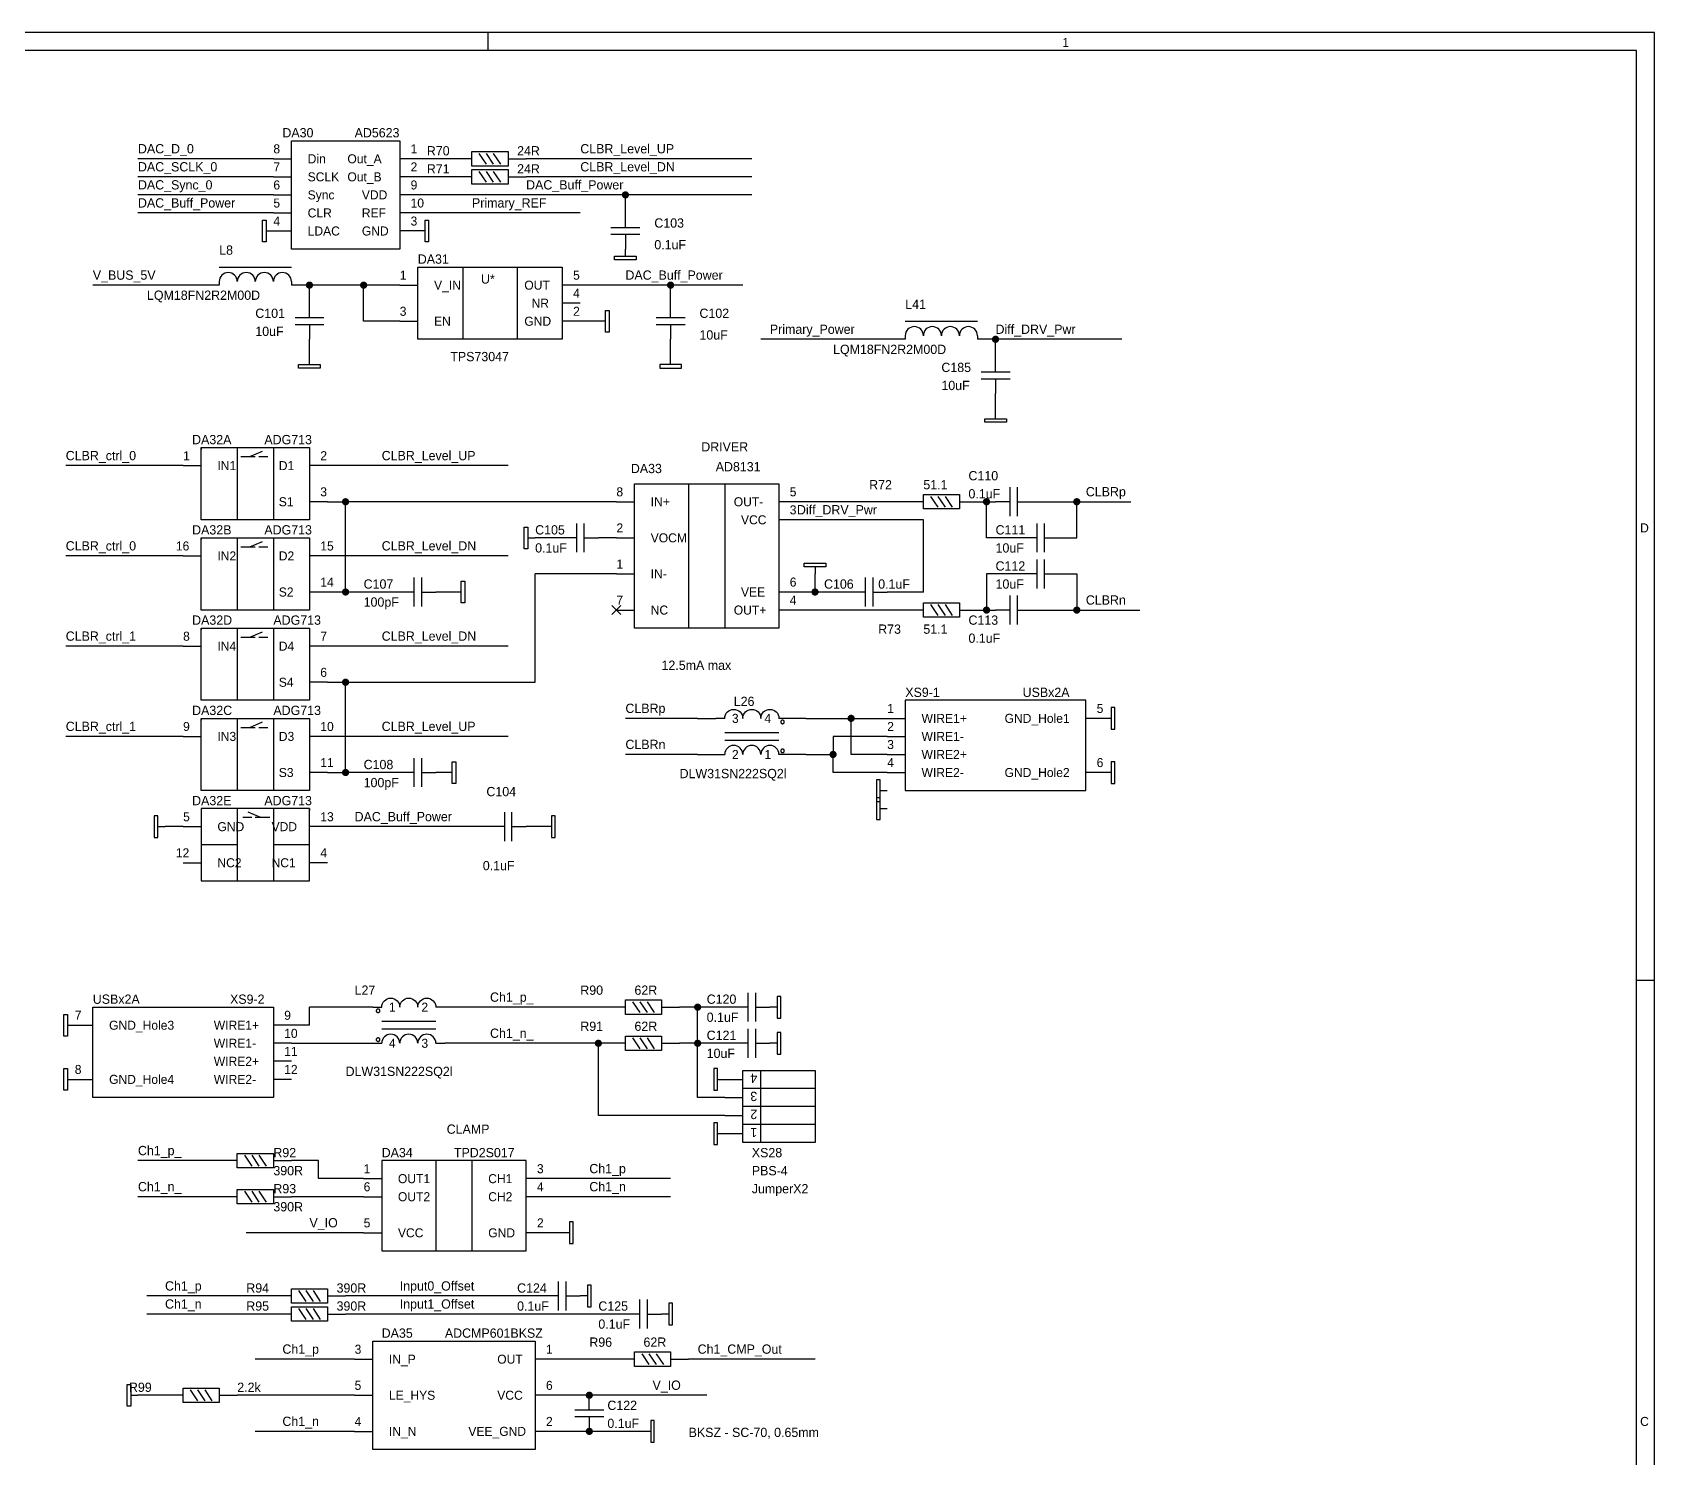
# Model space of a CAD drawing. Extents: x -0.1 to 32.2, y 0.1 to 20.3.
# Drawn here: x 23.12 to 32.1, y 12.4 to 20.3 of the extents above; entities that cross this region are included whole.
import ezdxf

# ---------------------------------------------------------------- set-up
doc = ezdxf.new("R2010")
doc.units = 0

msp = doc.modelspace()

# ---------------------------------------------------------------- linework, layer by layer
at = {"layer": 'PARTS'}
for p, q in [((24.45, 19.6), (24.55, 19.6)), ((25.25, 19.6), (25.15, 19.6)), ((24.45, 19.5), (24.55, 19.5)), ((25.25, 19.5), (25.15, 19.5)), ((24.45, 19.4), (24.55, 19.4)), ((25.25, 19.4), (25.15, 19.4)), ((24.45, 19.3), (24.55, 19.3)), ((25.25, 19.3), (25.15, 19.3)), ((24.45, 19.2), (24.55, 19.2)), ((25.25, 19.2), (25.15, 19.2)), ((25.15, 18.9), (25.25, 18.9)), ((26.15, 18.9), (26.05, 18.9)), ((26.15, 18.8), (26.05, 18.8)), ((25.15, 18.7), (25.25, 18.7)), ((26.15, 18.7), (26.05, 18.7)), ((23.95, 17.9), (24.05, 17.9)), ((24.75, 17.9), (24.65, 17.9)), ((24.75, 17.7), (24.65, 17.7)), ((26.35, 17.7), (26.45, 17.7)), ((27.35, 17.7), (27.25, 17.7)), ((27.35, 17.6), (27.25, 17.6)), ((26.35, 17.5), (26.45, 17.5)), ((23.95, 17.4), (24.05, 17.4)), ((24.75, 17.4), (24.65, 17.4)), ((26.35, 17.3), (26.45, 17.3)), ((24.75, 17.2), (24.65, 17.2)), ((27.35, 17.2), (27.25, 17.2)), ((26.325, 17.125), (26.375, 17.075)), ((26.375, 17.125), (26.325, 17.075)), ((26.35, 17.1), (26.45, 17.1)), ((27.35, 17.1), (27.25, 17.1)), ((23.95, 16.9), (24.05, 16.9)), ((24.75, 16.9), (24.65, 16.9)), ((24.75, 16.7), (24.65, 16.7)), ((26.8, 16.5), (26.9, 16.5)), ((27.4, 16.5), (27.3, 16.5)), ((27.85, 16.5), (27.95, 16.5)), ((29.05, 16.5), (28.95, 16.5)), ((23.95, 16.4), (24.05, 16.4)), ((24.75, 16.4), (24.65, 16.4)), ((27.85, 16.4), (27.95, 16.4)), ((26.8, 16.3), (26.9, 16.3)), ((27.4, 16.3), (27.3, 16.3)), ((27.85, 16.3), (27.95, 16.3)), ((24.75, 16.2), (24.65, 16.2)), ((27.85, 16.2), (27.95, 16.2)), ((29.05, 16.2), (28.95, 16.2)), ((23.95, 15.9), (24.05, 15.9)), ((24.75, 15.9), (24.65, 15.9)), ((23.95, 15.7), (24.05, 15.7)), ((24.75, 15.7), (24.65, 15.7)), ((23.35, 14.8), (23.45, 14.8)), ((24.55, 14.8), (24.45, 14.8)), ((24.55, 14.7), (24.45, 14.7)), ((24.55, 14.6), (24.45, 14.6)), ((23.35, 14.5), (23.45, 14.5)), ((24.55, 14.5), (24.45, 14.5)), ((26.95, 14.5), (27.05, 14.5)), ((26.95, 14.4), (27.05, 14.4)), ((26.95, 14.3), (27.05, 14.3)), ((26.95, 14.2), (27.05, 14.2)), ((24.95, 13.95), (25.05, 13.95)), ((25.95, 13.95), (25.85, 13.95)), ((24.95, 13.85), (25.05, 13.85)), ((25.95, 13.85), (25.85, 13.85)), ((24.95, 13.65), (25.05, 13.65)), ((25.95, 13.65), (25.85, 13.65)), ((24.9, 12.95), (25, 12.95)), ((26, 12.95), (25.9, 12.95)), ((24.9, 12.75), (25, 12.75)), ((26, 12.75), (25.9, 12.75)), ((24.9, 12.55), (25, 12.55)), ((26, 12.55), (25.9, 12.55))]:
    msp.add_line(p, q, dxfattribs=at)
for points in [[(24.55, 19.7), (25.15, 19.7), (25.15, 19.1), (24.55, 19.1)], [(25.25, 19), (26.05, 19), (26.05, 18.6), (25.25, 18.6)], [(24.05, 18), (24.05, 18), (24.05, 17.99), (24.05, 17.99)], [(24.05, 18), (24.65, 18), (24.65, 17.6), (24.05, 17.6)], [(26.45, 17.8), (27.25, 17.8), (27.25, 17), (26.45, 17)], [(24.05, 17.5), (24.05, 17.5), (24.05, 17.49), (24.05, 17.49)], [(24.05, 17.5), (24.65, 17.5), (24.65, 17.1), (24.05, 17.1)], [(24.05, 17), (24.05, 17), (24.05, 16.99), (24.05, 16.99)], [(24.05, 17), (24.65, 17), (24.65, 16.6), (24.05, 16.6)], [(28.95, 16.6), (27.95, 16.6), (27.95, 16.1), (28.95, 16.1)], [(24.05, 16.5), (24.05, 16.5), (24.05, 16.49), (24.05, 16.49)], [(24.05, 16.5), (24.65, 16.5), (24.65, 16.1), (24.05, 16.1)], [(24.65, 16), (24.05, 16), (24.05, 15.6), (24.65, 15.6)], [(24.65, 16), (24.65, 16), (24.65, 15.99), (24.65, 15.99)], [(23.45, 14.9), (24.45, 14.9), (24.45, 14.4), (23.45, 14.4)], [(27.45, 14.15), (27.05, 14.15), (27.05, 14.55), (27.45, 14.55)], [(25.85, 14.05), (25.05, 14.05), (25.05, 13.55), (25.85, 13.55)], [(25, 13.05), (25.9, 13.05), (25.9, 12.45), (25, 12.45)]]:
    msp.add_lwpolyline(points, close=True, dxfattribs=at)
for points in [[(25.55, 19.6), (25.45, 19.6)], [(25.55, 19.56), (25.55, 19.64)], [(25.55, 19.64), (25.75, 19.64)], [(25.63, 19.57), (25.59, 19.63)], [(25.67, 19.57), (25.63, 19.63)], [(25.71, 19.57), (25.67, 19.63)], [(25.75, 19.64), (25.75, 19.56)], [(25.75, 19.6), (25.85, 19.6)], [(25.55, 19.5), (25.45, 19.5)], [(25.75, 19.56), (25.55, 19.56)], [(25.55, 19.46), (25.55, 19.54)], [(25.55, 19.54), (25.75, 19.54)], [(25.63, 19.47), (25.59, 19.53)], [(25.67, 19.47), (25.63, 19.53)], [(25.71, 19.47), (25.67, 19.53)], [(25.75, 19.54), (25.75, 19.46)], [(25.75, 19.5), (25.85, 19.5)], [(25.75, 19.46), (25.55, 19.46)], [(24.39, 19.14), (24.39, 19.26)], [(24.39, 19.26), (24.41, 19.26)], [(24.41, 19.26), (24.41, 19.14)], [(25.29, 19.14), (25.29, 19.26)], [(25.29, 19.26), (25.31, 19.26)], [(25.31, 19.26), (25.31, 19.14)], [(26.4, 19.22), (26.4, 19.3)], [(24.41, 19.14), (24.39, 19.14)], [(24.41, 19.2), (24.45, 19.2)], [(25.29, 19.2), (25.25, 19.2)], [(25.31, 19.14), (25.29, 19.14)], [(26.32, 19.22), (26.48, 19.22)], [(26.48, 19.18), (26.32, 19.18)], [(26.4, 19.18), (26.4, 19.1)], [(26.34, 19.04), (26.34, 19.06)], [(26.34, 19.06), (26.46, 19.06)], [(26.4, 19.06), (26.4, 19.1)], [(26.46, 19.06), (26.46, 19.04)], [(24.15, 19), (24.55, 19)], [(25.5, 19), (25.5, 18.6)], [(25.8, 19), (25.8, 18.6)], [(26.46, 19.04), (26.34, 19.04)], [(24.15, 18.92), (24.15, 18.9)], [(24.55, 18.92), (24.55, 18.9)], [(24.65, 18.72), (24.65, 18.8)], [(26.65, 18.72), (26.65, 18.8)], [(24.57, 18.72), (24.73, 18.72)], [(26.29, 18.7), (26.25, 18.7)], [(26.29, 18.64), (26.29, 18.76)], [(26.29, 18.76), (26.31, 18.76)], [(26.31, 18.76), (26.31, 18.64)], [(26.57, 18.72), (26.73, 18.72)], [(27.95, 18.7), (28.35, 18.7)], [(24.73, 18.68), (24.57, 18.68)], [(24.65, 18.68), (24.65, 18.6)], [(26.31, 18.64), (26.29, 18.64)], [(26.73, 18.68), (26.57, 18.68)], [(26.65, 18.68), (26.65, 18.6)], [(27.95, 18.62), (27.95, 18.6)], [(28.35, 18.62), (28.35, 18.6)], [(24.59, 18.44), (24.59, 18.46)], [(24.59, 18.46), (24.71, 18.46)], [(24.71, 18.44), (24.59, 18.44)], [(24.65, 18.46), (24.65, 18.5)], [(24.71, 18.46), (24.71, 18.44)], [(26.71, 18.46), (26.59, 18.46)], [(26.59, 18.46), (26.59, 18.44)], [(26.59, 18.44), (26.71, 18.44)], [(26.65, 18.46), (26.65, 18.5)], [(26.71, 18.44), (26.71, 18.46)], [(28.37, 18.42), (28.53, 18.42)], [(28.45, 18.42), (28.45, 18.5)], [(28.53, 18.38), (28.37, 18.38)], [(28.45, 18.38), (28.45, 18.3)], [(28.39, 18.14), (28.39, 18.16)], [(28.39, 18.16), (28.51, 18.16)], [(28.45, 18.16), (28.45, 18.2)], [(28.51, 18.16), (28.51, 18.14)], [(28.51, 18.14), (28.39, 18.14)], [(24.25, 18), (24.25, 17.6)], [(24.32, 17.95), (24.39, 17.98)], [(24.45, 18), (24.45, 17.6)], [(24.27, 17.95), (24.35, 17.95)], [(24.37, 17.95), (24.42, 17.95)], [(26.75, 17.8), (26.75, 17)], [(26.95, 17.8), (26.95, 17)], [(28.05, 17.7), (27.95, 17.7)], [(28.05, 17.74), (28.25, 17.74)], [(28.05, 17.66), (28.05, 17.74)], [(28.09, 17.73), (28.13, 17.67)], [(28.13, 17.73), (28.17, 17.67)], [(28.17, 17.73), (28.21, 17.67)], [(28.25, 17.74), (28.25, 17.66)], [(28.25, 17.7), (28.35, 17.7)], [(28.53, 17.7), (28.45, 17.7)], [(28.53, 17.62), (28.53, 17.78)], [(28.57, 17.78), (28.57, 17.62)], [(28.57, 17.7), (28.65, 17.7)], [(28.25, 17.66), (28.05, 17.66)], [(25.84, 17.44), (25.84, 17.56)], [(25.84, 17.56), (25.86, 17.56)], [(25.86, 17.56), (25.86, 17.44)], [(26.13, 17.42), (26.13, 17.58)], [(26.17, 17.58), (26.17, 17.42)], [(28.68, 17.42), (28.68, 17.58)], [(28.72, 17.58), (28.72, 17.42)], [(24.25, 17.5), (24.25, 17.1)], [(24.27, 17.45), (24.35, 17.45)], [(24.32, 17.45), (24.39, 17.48)], [(24.37, 17.45), (24.42, 17.45)], [(24.45, 17.5), (24.45, 17.1)], [(25.86, 17.44), (25.84, 17.44)], [(25.86, 17.5), (25.9, 17.5)], [(26.13, 17.5), (26.05, 17.5)], [(26.17, 17.5), (26.25, 17.5)], [(28.68, 17.5), (28.6, 17.5)], [(28.72, 17.5), (28.8, 17.5)], [(27.39, 17.36), (27.51, 17.36)], [(27.39, 17.34), (27.39, 17.36)], [(27.51, 17.34), (27.39, 17.34)], [(27.45, 17.34), (27.45, 17.3)], [(27.51, 17.36), (27.51, 17.34)], [(28.68, 17.22), (28.68, 17.38)], [(28.72, 17.38), (28.72, 17.22)], [(25.23, 17.12), (25.23, 17.28)], [(25.27, 17.28), (25.27, 17.12)], [(25.49, 17.14), (25.49, 17.26)], [(25.49, 17.26), (25.51, 17.26)], [(25.51, 17.26), (25.51, 17.14)], [(27.73, 17.12), (27.73, 17.28)], [(27.77, 17.28), (27.77, 17.12)], [(28.68, 17.3), (28.6, 17.3)], [(28.72, 17.3), (28.8, 17.3)], [(25.23, 17.2), (25.15, 17.2)], [(25.27, 17.2), (25.35, 17.2)], [(25.49, 17.2), (25.45, 17.2)], [(27.73, 17.2), (27.65, 17.2)], [(27.77, 17.2), (27.85, 17.2)], [(28.53, 17.02), (28.53, 17.18)], [(28.57, 17.18), (28.57, 17.02)], [(25.51, 17.14), (25.49, 17.14)], [(28.05, 17.1), (27.95, 17.1)], [(28.05, 17.14), (28.25, 17.14)], [(28.05, 17.06), (28.05, 17.14)], [(28.09, 17.13), (28.13, 17.07)], [(28.13, 17.13), (28.17, 17.07)], [(28.17, 17.13), (28.21, 17.07)], [(28.25, 17.14), (28.25, 17.06)], [(28.25, 17.1), (28.35, 17.1)], [(28.53, 17.1), (28.45, 17.1)], [(28.57, 17.1), (28.65, 17.1)], [(24.25, 17), (24.25, 16.6)], [(24.45, 17), (24.45, 16.6)], [(28.25, 17.06), (28.05, 17.06)], [(24.27, 16.95), (24.35, 16.95)], [(24.32, 16.95), (24.39, 16.98)], [(24.37, 16.95), (24.42, 16.95)], [(29.11, 16.56), (29.09, 16.56)], [(29.09, 16.56), (29.09, 16.44)], [(29.11, 16.44), (29.11, 16.56)], [(24.25, 16.5), (24.25, 16.1)], [(24.27, 16.45), (24.35, 16.45)], [(24.32, 16.45), (24.39, 16.48)], [(24.37, 16.45), (24.42, 16.45)], [(24.45, 16.5), (24.45, 16.1)], [(26.95, 16.5), (26.9, 16.5)], [(27.3, 16.5), (27.25, 16.5)], [(29.09, 16.5), (29.05, 16.5)], [(27.25, 16.42), (26.95, 16.42)], [(26.95, 16.38), (27.25, 16.38)], [(29.09, 16.44), (29.11, 16.44)], [(25.23, 16.12), (25.23, 16.28)], [(25.27, 16.28), (25.27, 16.12)], [(26.9, 16.3), (26.95, 16.3)], [(27.3, 16.3), (27.25, 16.3)], [(25.23, 16.2), (25.15, 16.2)], [(25.27, 16.2), (25.35, 16.2)], [(25.44, 16.2), (25.4, 16.2)], [(25.44, 16.14), (25.44, 16.26)], [(25.44, 16.26), (25.46, 16.26)], [(25.46, 16.26), (25.46, 16.14)], [(29.09, 16.2), (29.05, 16.2)], [(29.11, 16.26), (29.09, 16.26)], [(29.09, 16.26), (29.09, 16.14)], [(29.11, 16.14), (29.11, 16.26)], [(25.46, 16.14), (25.44, 16.14)], [(27.79, 16.16), (27.79, 16.04)], [(27.81, 16.16), (27.79, 16.16)], [(27.81, 16.04), (27.81, 16.16)], [(27.81, 16.1), (27.85, 16.1)], [(29.09, 16.14), (29.11, 16.14)], [(24.25, 16), (24.25, 15.6)], [(24.45, 16), (24.45, 15.6)], [(27.79, 16.06), (27.79, 15.94)], [(27.81, 16.06), (27.79, 16.06)], [(27.79, 16.04), (27.81, 16.04)], [(27.81, 15.94), (27.81, 16.06)], [(27.81, 16), (27.85, 16)], [(23.79, 15.96), (23.79, 15.84)], [(23.81, 15.96), (23.79, 15.96)], [(23.81, 15.84), (23.81, 15.96)], [(24.33, 15.95), (24.28, 15.95)], [(24.38, 15.95), (24.31, 15.98)], [(24.43, 15.95), (24.35, 15.95)], [(25.73, 15.98), (25.73, 15.82)], [(25.77, 15.82), (25.77, 15.98)], [(26.01, 15.96), (25.99, 15.96)], [(25.99, 15.96), (25.99, 15.84)], [(26.01, 15.84), (26.01, 15.96)], [(27.79, 15.94), (27.81, 15.94)], [(23.79, 15.84), (23.81, 15.84)], [(23.81, 15.9), (23.85, 15.9)], [(25.73, 15.9), (25.65, 15.9)], [(25.77, 15.9), (25.85, 15.9)], [(25.99, 15.9), (25.95, 15.9)], [(25.99, 15.84), (26.01, 15.84)], [(24.25, 15.8), (24.05, 15.8)], [(24.65, 15.8), (24.45, 15.8)], [(26.4, 14.94), (26.6, 14.94)], [(26.4, 14.86), (26.4, 14.94)], [(26.44, 14.93), (26.48, 14.87)], [(26.48, 14.93), (26.52, 14.87)], [(26.52, 14.93), (26.56, 14.87)], [(26.6, 14.94), (26.6, 14.86)], [(27.08, 14.82), (27.08, 14.98)], [(27.12, 14.98), (27.12, 14.82)], [(27.26, 14.96), (27.24, 14.96)], [(27.24, 14.96), (27.24, 14.84)], [(27.26, 14.84), (27.26, 14.96)], [(23.29, 14.74), (23.29, 14.86)], [(23.29, 14.86), (23.31, 14.86)], [(23.31, 14.86), (23.31, 14.74)], [(25, 14.9), (25.05, 14.9)], [(25.4, 14.9), (25.35, 14.9)], [(26.4, 14.9), (26.3, 14.9)], [(26.6, 14.86), (26.4, 14.86)], [(26.6, 14.9), (26.7, 14.9)], [(27.08, 14.9), (27, 14.9)], [(27.12, 14.9), (27.2, 14.9)], [(27.24, 14.9), (27.2, 14.9)], [(27.24, 14.84), (27.26, 14.84)], [(23.31, 14.74), (23.29, 14.74)], [(23.31, 14.8), (23.35, 14.8)], [(25.35, 14.82), (25.05, 14.82)], [(25.05, 14.78), (25.35, 14.78)], [(26.4, 14.74), (26.6, 14.74)], [(26.4, 14.66), (26.4, 14.74)], [(26.6, 14.74), (26.6, 14.66)], [(27.08, 14.62), (27.08, 14.78)], [(27.12, 14.78), (27.12, 14.62)], [(27.26, 14.76), (27.24, 14.76)], [(27.24, 14.76), (27.24, 14.64)], [(27.26, 14.64), (27.26, 14.76)], [(25, 14.7), (25.05, 14.7)], [(25.35, 14.7), (25.4, 14.7)], [(26.4, 14.7), (26.3, 14.7)], [(26.6, 14.66), (26.4, 14.66)], [(26.44, 14.73), (26.48, 14.67)], [(26.48, 14.73), (26.52, 14.67)], [(26.52, 14.73), (26.56, 14.67)], [(26.6, 14.7), (26.7, 14.7)], [(27.08, 14.7), (27, 14.7)], [(27.12, 14.7), (27.2, 14.7)], [(27.24, 14.7), (27.2, 14.7)], [(23.29, 14.44), (23.29, 14.56)], [(23.29, 14.56), (23.31, 14.56)], [(23.31, 14.56), (23.31, 14.44)], [(26.89, 14.56), (26.89, 14.44)], [(26.91, 14.56), (26.89, 14.56)], [(26.91, 14.44), (26.91, 14.56)], [(27.24, 14.64), (27.26, 14.64)], [(23.31, 14.5), (23.35, 14.5)], [(26.91, 14.5), (26.95, 14.5)], [(27.15, 14.15), (27.15, 14.55)], [(23.31, 14.44), (23.29, 14.44)], [(26.89, 14.44), (26.91, 14.44)], [(27.45, 14.45), (27.05, 14.45)], [(27.45, 14.35), (27.05, 14.35)], [(26.89, 14.26), (26.89, 14.14)], [(26.91, 14.26), (26.89, 14.26)], [(26.91, 14.14), (26.91, 14.26)], [(26.91, 14.2), (26.95, 14.2)], [(27.45, 14.25), (27.05, 14.25)], [(26.89, 14.14), (26.91, 14.14)], [(24.25, 14.05), (24.15, 14.05)], [(24.25, 14.09), (24.45, 14.09)], [(24.25, 14.01), (24.25, 14.09)], [(24.29, 14.08), (24.33, 14.02)], [(24.33, 14.08), (24.37, 14.02)], [(24.37, 14.08), (24.41, 14.02)], [(24.45, 14.09), (24.45, 14.01)], [(24.45, 14.05), (24.55, 14.05)], [(25.35, 14.05), (25.35, 13.55)], [(25.55, 14.05), (25.55, 13.55)], [(24.45, 14.01), (24.25, 14.01)], [(24.25, 13.85), (24.15, 13.85)], [(24.25, 13.89), (24.45, 13.89)], [(24.25, 13.81), (24.25, 13.89)], [(24.29, 13.88), (24.33, 13.82)], [(24.33, 13.88), (24.37, 13.82)], [(24.37, 13.88), (24.41, 13.82)], [(24.45, 13.89), (24.45, 13.81)], [(24.45, 13.85), (24.55, 13.85)], [(24.45, 13.81), (24.25, 13.81)], [(26.11, 13.71), (26.09, 13.71)], [(26.09, 13.71), (26.09, 13.59)], [(26.11, 13.59), (26.11, 13.71)], [(26.09, 13.65), (26.05, 13.65)], [(26.09, 13.59), (26.11, 13.59)], [(24.55, 13.3), (24.45, 13.3)], [(24.55, 13.34), (24.75, 13.34)], [(24.55, 13.26), (24.55, 13.34)], [(24.59, 13.33), (24.63, 13.27)], [(24.63, 13.33), (24.67, 13.27)], [(24.67, 13.33), (24.71, 13.27)], [(24.75, 13.34), (24.75, 13.26)], [(24.75, 13.3), (24.85, 13.3)], [(26.03, 13.3), (25.95, 13.3)], [(26.03, 13.22), (26.03, 13.38)], [(26.07, 13.38), (26.07, 13.22)], [(26.07, 13.3), (26.15, 13.3)], [(26.19, 13.3), (26.15, 13.3)], [(26.21, 13.36), (26.19, 13.36)], [(26.19, 13.36), (26.19, 13.24)], [(26.21, 13.24), (26.21, 13.36)], [(24.75, 13.26), (24.55, 13.26)], [(24.55, 13.24), (24.75, 13.24)], [(24.55, 13.16), (24.55, 13.24)], [(24.59, 13.23), (24.63, 13.17)], [(24.63, 13.23), (24.67, 13.17)], [(24.67, 13.23), (24.71, 13.17)], [(24.75, 13.24), (24.75, 13.16)], [(26.19, 13.24), (26.21, 13.24)], [(26.48, 13.12), (26.48, 13.28)], [(26.52, 13.28), (26.52, 13.12)], [(26.66, 13.26), (26.64, 13.26)], [(26.64, 13.26), (26.64, 13.14)], [(26.66, 13.14), (26.66, 13.26)], [(24.55, 13.2), (24.45, 13.2)], [(24.75, 13.16), (24.55, 13.16)], [(24.75, 13.2), (24.85, 13.2)], [(26.48, 13.2), (26.4, 13.2)], [(26.52, 13.2), (26.6, 13.2)], [(26.64, 13.2), (26.6, 13.2)], [(26.64, 13.14), (26.66, 13.14)], [(26.45, 12.95), (26.35, 12.95)], [(26.45, 12.99), (26.65, 12.99)], [(26.45, 12.91), (26.45, 12.99)], [(26.49, 12.98), (26.53, 12.92)], [(26.53, 12.98), (26.57, 12.92)], [(26.57, 12.98), (26.61, 12.92)], [(26.65, 12.99), (26.65, 12.91)], [(26.65, 12.95), (26.75, 12.95)], [(26.65, 12.91), (26.45, 12.91)], [(23.64, 12.69), (23.64, 12.81)], [(23.64, 12.81), (23.66, 12.81)], [(23.66, 12.81), (23.66, 12.69)], [(23.95, 12.79), (24.15, 12.79)], [(23.95, 12.71), (23.95, 12.79)], [(23.99, 12.78), (24.03, 12.72)], [(24.03, 12.78), (24.07, 12.72)], [(24.07, 12.78), (24.11, 12.72)], [(24.15, 12.79), (24.15, 12.71)], [(23.66, 12.69), (23.64, 12.69)], [(23.66, 12.75), (23.7, 12.75)], [(23.95, 12.75), (23.85, 12.75)], [(24.15, 12.71), (23.95, 12.71)], [(24.15, 12.75), (24.25, 12.75)], [(26.12, 12.67), (26.28, 12.67)], [(26.2, 12.67), (26.2, 12.75)], [(26.28, 12.63), (26.12, 12.63)], [(26.2, 12.63), (26.2, 12.55)], [(26.56, 12.61), (26.54, 12.61)], [(26.54, 12.61), (26.54, 12.49)], [(26.56, 12.49), (26.56, 12.61)], [(26.54, 12.55), (26.5, 12.55)], [(26.54, 12.49), (26.56, 12.49)]]:
    msp.add_lwpolyline(points, dxfattribs=at)
for points in [[(24.25, 18.92, 1), (24.15, 18.92)], [(24.35, 18.92, 1), (24.25, 18.92)], [(24.45, 18.92, 1), (24.35, 18.92)], [(24.55, 18.92, 1), (24.45, 18.92)], [(28.05, 18.62, 1), (27.95, 18.62)], [(28.15, 18.62, 1), (28.05, 18.62)], [(28.25, 18.62, 1), (28.15, 18.62)], [(28.35, 18.62, 1), (28.25, 18.62)], [(26.95, 16.5, -1), (27.05, 16.5)], [(27.05, 16.5, -1), (27.15, 16.5)], [(27.15, 16.5, -1), (27.25, 16.5)], [(27.05, 16.3, 1), (26.95, 16.3)], [(27.15, 16.3, 1), (27.05, 16.3)], [(27.25, 16.3, 1), (27.15, 16.3)], [(25.05, 14.9, -1), (25.15, 14.9)], [(25.15, 14.9, -1), (25.25, 14.9)], [(25.25, 14.9, -1), (25.35, 14.9)], [(25.15, 14.7, 1), (25.05, 14.7)], [(25.25, 14.7, 1), (25.15, 14.7)], [(25.35, 14.7, 1), (25.25, 14.7)]]:
    msp.add_lwpolyline(points, format="xyb", dxfattribs=at)
for points in [[(27.28, 16.48, 0.0985), (27.2792, 16.4838, 0.0985), (27.2771, 16.4871, 0.0985), (27.2738, 16.4892, 0.0985), (27.27, 16.49, 0.0985), (27.2662, 16.4892, 0.0985), (27.2629, 16.4871, 0.0985), (27.2608, 16.4838, 0.0985), (27.26, 16.48, 0.0985), (27.2608, 16.4762, 0.0985), (27.2629, 16.4729, 0.0985), (27.2662, 16.4708, 0.0985), (27.27, 16.47, 0.0985), (27.2738, 16.4708, 0.0985), (27.2771, 16.4729, 0.0985), (27.2792, 16.4762, 0.0985)], [(27.28, 16.32, 0.0985), (27.2792, 16.3238, 0.0985), (27.2771, 16.3271, 0.0985), (27.2738, 16.3292, 0.0985), (27.27, 16.33, 0.0985), (27.2662, 16.3292, 0.0985), (27.2629, 16.3271, 0.0985), (27.2608, 16.3238, 0.0985), (27.26, 16.32, 0.0985), (27.2608, 16.3162, 0.0985), (27.2629, 16.3129, 0.0985), (27.2662, 16.3108, 0.0985), (27.27, 16.31, 0.0985), (27.2738, 16.3108, 0.0985), (27.2771, 16.3129, 0.0985), (27.2792, 16.3162, 0.0985)], [(25.04, 14.88, 0.0985), (25.0392, 14.8838, 0.0985), (25.0371, 14.8871, 0.0985), (25.0338, 14.8892, 0.0985), (25.03, 14.89, 0.0985), (25.0262, 14.8892, 0.0985), (25.0229, 14.8871, 0.0985), (25.0208, 14.8838, 0.0985), (25.02, 14.88, 0.0985), (25.0208, 14.8762, 0.0985), (25.0229, 14.8729, 0.0985), (25.0262, 14.8708, 0.0985), (25.03, 14.87, 0.0985), (25.0338, 14.8708, 0.0985), (25.0371, 14.8729, 0.0985), (25.0392, 14.8762, 0.0985)], [(25.04, 14.72, 0.0985), (25.0392, 14.7238, 0.0985), (25.0371, 14.7271, 0.0985), (25.0338, 14.7292, 0.0985), (25.03, 14.73, 0.0985), (25.0262, 14.7292, 0.0985), (25.0229, 14.7271, 0.0985), (25.0208, 14.7238, 0.0985), (25.02, 14.72, 0.0985), (25.0208, 14.7162, 0.0985), (25.0229, 14.7129, 0.0985), (25.0262, 14.7108, 0.0985), (25.03, 14.71, 0.0985), (25.0338, 14.7108, 0.0985), (25.0371, 14.7129, 0.0985), (25.0392, 14.7162, 0.0985)]]:
    msp.add_lwpolyline(points, format="xyb", close=True, dxfattribs=at)
at = {"layer": 'TITLE'}
for points in [[(-0.1, 0.1), (32.1, 0.1), (32.1, 20.3), (-0.1, 20.3)], [(0, 0.2), (32, 0.2), (32, 20.2), (0, 20.2)]]:
    msp.add_lwpolyline(points, close=True, dxfattribs=at)
for points in [[(25.64, 20.2), (25.64, 20.3)], [(32, 15.05), (32.1, 15.05)]]:
    msp.add_lwpolyline(points, dxfattribs=at)
at = {"layer": 'WIRE'}
for points in [[(24.45, 19.6), (23.7, 19.6)], [(25.45, 19.6), (25.25, 19.6)], [(27.1, 19.6), (25.85, 19.6)], [(24.45, 19.5), (23.7, 19.5)], [(25.45, 19.5), (25.25, 19.5)], [(27.1, 19.5), (25.85, 19.5)], [(24.45, 19.4), (23.7, 19.4)], [(26.4, 19.4), (25.25, 19.4)], [(26.4, 19.3), (26.4, 19.4)], [(27.1, 19.4), (26.4, 19.4)], [(24.45, 19.3), (23.7, 19.3)], [(26.15, 19.3), (25.25, 19.3)], [(24.15, 18.9), (23.45, 18.9)], [(24.65, 18.9), (24.55, 18.9)], [(24.95, 18.9), (24.65, 18.9)], [(24.65, 18.8), (24.65, 18.9)], [(24.95, 18.7), (24.95, 18.9)], [(25.15, 18.9), (24.95, 18.9)], [(26.65, 18.9), (26.15, 18.9)], [(26.65, 18.8), (26.65, 18.9)], [(27.05, 18.9), (26.65, 18.9)], [(25.15, 18.7), (24.95, 18.7)], [(26.25, 18.7), (26.15, 18.7)], [(24.65, 18.5), (24.65, 18.6)], [(26.65, 18.5), (26.65, 18.6)], [(27.95, 18.6), (27.15, 18.6)], [(28.45, 18.6), (28.35, 18.6)], [(28.45, 18.5), (28.45, 18.6)], [(29.15, 18.6), (28.45, 18.6)], [(28.45, 18.2), (28.45, 18.3)], [(23.95, 17.9), (23.3, 17.9)], [(25.75, 17.9), (24.75, 17.9)], [(24.75, 17.7), (24.85, 17.7)], [(24.85, 17.2), (24.85, 17.7)], [(26.35, 17.7), (24.85, 17.7)], [(27.95, 17.7), (27.35, 17.7)], [(28.35, 17.7), (28.4, 17.7)], [(28.4, 17.5), (28.4, 17.7)], [(28.4, 17.7), (28.45, 17.7)], [(28.65, 17.7), (28.9, 17.7)], [(28.9, 17.5), (28.9, 17.7)], [(28.9, 17.7), (29.2, 17.7)], [(28.05, 17.6), (27.35, 17.6)], [(28.05, 17.2), (28.05, 17.6)], [(26.05, 17.5), (25.9, 17.5)], [(26.35, 17.5), (26.25, 17.5)], [(28.6, 17.5), (28.4, 17.5)], [(28.8, 17.5), (28.9, 17.5)], [(23.95, 17.4), (23.3, 17.4)], [(25.75, 17.4), (24.75, 17.4)], [(26.35, 17.3), (25.9, 17.3)], [(25.9, 16.7), (25.9, 17.3)], [(27.45, 17.2), (27.45, 17.3)], [(28.6, 17.3), (28.4, 17.3)], [(28.4, 17.3), (28.4, 17.1)], [(28.8, 17.3), (28.9, 17.3)], [(28.9, 17.3), (28.9, 17.1)], [(24.85, 17.2), (24.75, 17.2)], [(25.15, 17.2), (24.85, 17.2)], [(25.45, 17.2), (25.35, 17.2)], [(27.45, 17.2), (27.35, 17.2)], [(27.65, 17.2), (27.45, 17.2)], [(28.05, 17.2), (27.85, 17.2)], [(27.95, 17.1), (27.35, 17.1)], [(28.35, 17.1), (28.4, 17.1)], [(28.4, 17.1), (28.45, 17.1)], [(28.65, 17.1), (28.9, 17.1)], [(28.9, 17.1), (29.25, 17.1)], [(23.95, 16.9), (23.3, 16.9)], [(25.75, 16.9), (24.75, 16.9)], [(24.75, 16.7), (24.85, 16.7)], [(24.85, 16.2), (24.85, 16.7)], [(24.85, 16.7), (25.9, 16.7)], [(26.8, 16.5), (26.4, 16.5)], [(27.4, 16.5), (27.65, 16.5)], [(27.65, 16.3), (27.65, 16.5)], [(27.65, 16.5), (27.85, 16.5)], [(23.95, 16.4), (23.3, 16.4)], [(25.75, 16.4), (24.75, 16.4)], [(27.85, 16.4), (27.55, 16.4)], [(27.55, 16.4), (27.55, 16.3)], [(26.8, 16.3), (26.4, 16.3)], [(27.4, 16.3), (27.55, 16.3)], [(27.55, 16.2), (27.55, 16.3)], [(27.85, 16.3), (27.65, 16.3)], [(24.75, 16.2), (24.85, 16.2)], [(25.15, 16.2), (24.85, 16.2)], [(25.4, 16.2), (25.35, 16.2)], [(27.85, 16.2), (27.55, 16.2)], [(23.95, 15.9), (23.85, 15.9)], [(25.65, 15.9), (24.75, 15.9)], [(25.95, 15.9), (25.85, 15.9)], [(25, 14.9), (24.65, 14.9)], [(24.65, 14.8), (24.65, 14.9)], [(26.3, 14.9), (25.4, 14.9)], [(26.8, 14.9), (26.7, 14.9)], [(26.8, 14.7), (26.8, 14.9)], [(27, 14.9), (26.8, 14.9)], [(24.65, 14.8), (24.55, 14.8)], [(24.55, 14.7), (25, 14.7)], [(26.25, 14.7), (25.4, 14.7)], [(26.25, 14.3), (26.25, 14.7)], [(26.3, 14.7), (26.25, 14.7)], [(26.8, 14.7), (26.7, 14.7)], [(27, 14.7), (26.8, 14.7)], [(26.8, 14.4), (26.8, 14.7)], [(26.95, 14.4), (26.8, 14.4)], [(26.95, 14.3), (26.25, 14.3)], [(24.15, 14.05), (23.7, 14.05)], [(24.7, 14.05), (24.55, 14.05)], [(24.7, 13.95), (24.7, 14.05)], [(24.95, 13.95), (24.7, 13.95)], [(26.65, 13.95), (25.95, 13.95)], [(24.15, 13.85), (23.7, 13.85)], [(24.95, 13.85), (24.55, 13.85)], [(26.65, 13.85), (25.95, 13.85)], [(24.95, 13.65), (24.3, 13.65)], [(26.05, 13.65), (25.95, 13.65)], [(24.45, 13.3), (23.75, 13.3)], [(25.95, 13.3), (24.85, 13.3)], [(24.45, 13.2), (23.75, 13.2)], [(26.4, 13.2), (24.85, 13.2)], [(24.9, 12.95), (24.35, 12.95)], [(26.35, 12.95), (26, 12.95)], [(27.45, 12.95), (26.75, 12.95)], [(23.85, 12.75), (23.7, 12.75)], [(24.9, 12.75), (24.25, 12.75)], [(26.2, 12.75), (26, 12.75)], [(26.85, 12.75), (26.2, 12.75)], [(24.9, 12.55), (24.35, 12.55)], [(26.2, 12.55), (26, 12.55)], [(26.5, 12.55), (26.2, 12.55)]]:
    msp.add_lwpolyline(points, dxfattribs=at)
at = {"layer": 'WIRE', "const_width": 0.02}
for points in [[(26.39, 19.4, 1), (26.41, 19.4, 1)], [(24.64, 18.9, 1), (24.66, 18.9, 1)], [(24.94, 18.9, 1), (24.96, 18.9, 1)], [(26.64, 18.9, 1), (26.66, 18.9, 1)], [(28.44, 18.6, 1), (28.46, 18.6, 1)], [(24.84, 17.7, 1), (24.86, 17.7, 1)], [(28.39, 17.7, 1), (28.41, 17.7, 1)], [(28.89, 17.7, 1), (28.91, 17.7, 1)], [(24.84, 17.2, 1), (24.86, 17.2, 1)], [(27.44, 17.2, 1), (27.46, 17.2, 1)], [(28.39, 17.1, 1), (28.41, 17.1, 1)], [(28.89, 17.1, 1), (28.91, 17.1, 1)], [(24.84, 16.7, 1), (24.86, 16.7, 1)], [(27.64, 16.5, 1), (27.66, 16.5, 1)], [(27.54, 16.3, 1), (27.56, 16.3, 1)], [(24.84, 16.2, 1), (24.86, 16.2, 1)], [(26.79, 14.9, 1), (26.81, 14.9, 1)], [(26.24, 14.7, 1), (26.26, 14.7, 1)], [(26.79, 14.7, 1), (26.81, 14.7, 1)], [(26.19, 12.75, 1), (26.21, 12.75, 1)], [(26.19, 12.55, 1), (26.21, 12.55, 1)]]:
    msp.add_lwpolyline(points, format="xyb", close=True, dxfattribs=at)

# ---------------------------------------------------------------- texts
at = {"layer": 'COMMENTS'}
for s, p in [('12.5mA max', (26.6, 16.7686)), ('JumperX2', (27.1, 13.8686)), ('BKSZ - SC-70, 0.65mm', (26.75, 12.5186))]:
    msp.add_text(s, height=0.0514, dxfattribs=at).set_placement(p)
at = {"layer": 'PARTS'}
for s, p in [('8', (24.45, 19.63)), ('1', (25.21, 19.63)), ('Din', (24.64, 19.575)), ('Out_A', (24.86, 19.575)), ('7', (24.45, 19.53)), ('SCLK', (24.64, 19.475)), ('Out_B', (24.86, 19.475)), ('2', (25.21, 19.53)), ('6', (24.45, 19.43)), ('Sync', (24.64, 19.375)), ('VDD', (24.94, 19.375)), ('9', (25.21, 19.43)), ('5', (24.45, 19.33)), ('CLR', (24.64, 19.275)), ('REF', (24.94, 19.275)), ('10', (25.21, 19.33)), ('4', (24.45, 19.23)), ('3', (25.21, 19.23)), ('LDAC', (24.64, 19.175)), ('GND', (24.94, 19.175)), ('1', (25.15, 18.93)), ('5', (26.11, 18.93)), ('V_IN', (25.34, 18.875)), ('OUT', (25.84, 18.875)), ('4', (26.11, 18.83)), ('3', (25.15, 18.73)), ('NR', (25.88, 18.775)), ('2', (26.11, 18.73)), ('EN', (25.34, 18.675)), ('GND', (25.84, 18.675)), ('1', (23.95, 17.93)), ('2', (24.71, 17.93)), ('IN1', (24.14, 17.875)), ('D1', (24.48, 17.875)), ('S1', (24.48, 17.675)), ('3', (24.71, 17.73)), ('8', (26.35, 17.73)), ('IN+', (26.54, 17.675)), ('OUT-', (27, 17.675)), ('5', (27.31, 17.73)), ('VCC', (27.04, 17.575)), ('3', (27.31, 17.63)), ('2', (26.35, 17.53)), ('VOCM', (26.54, 17.475)), ('16', (23.91, 17.43)), ('15', (24.71, 17.43)), ('IN2', (24.14, 17.375)), ('D2', (24.48, 17.375)), ('1', (26.35, 17.33)), ('14', (24.71, 17.23)), ('IN-', (26.54, 17.275)), ('6', (27.31, 17.23)), ('S2', (24.48, 17.175)), ('7', (26.35, 17.13)), ('VEE', (27.04, 17.175)), ('4', (27.31, 17.13)), ('NC', (26.54, 17.075)), ('OUT+', (27, 17.075)), ('8', (23.95, 16.93)), ('IN4', (24.14, 16.875)), ('D4', (24.48, 16.875)), ('7', (24.71, 16.93)), ('S4', (24.48, 16.675)), ('6', (24.71, 16.73)), ('1', (27.85, 16.53)), ('5', (29.01, 16.53)), ('9', (23.95, 16.43)), ('10', (24.71, 16.43)), ('3', (26.99, 16.475)), ('4', (27.17, 16.475)), ('2', (27.85, 16.43)), ('WIRE1+', (28.04, 16.475)), ('GND_Hole1', (28.5, 16.475)), ('IN3', (24.14, 16.375)), ('D3', (24.48, 16.375)), ('3', (27.85, 16.33)), ('WIRE1-', (28.04, 16.375)), ('11', (24.71, 16.23)), ('2', (26.99, 16.275)), ('1', (27.17, 16.275)), ('4', (27.85, 16.23)), ('WIRE2+', (28.04, 16.275)), ('6', (29.01, 16.23)), ('S3', (24.48, 16.175)), ('WIRE2-', (28.04, 16.175)), ('GND_Hole2', (28.5, 16.175)), ('5', (23.95, 15.93)), ('GND', (24.14, 15.875)), ('VDD', (24.44, 15.875)), ('13', (24.71, 15.93)), ('12', (23.91, 15.73)), ('NC2', (24.14, 15.675)), ('NC1', (24.44, 15.675)), ('4', (24.71, 15.73)), ('1', (25.09, 14.875)), ('2', (25.27, 14.875)), ('7', (23.35, 14.83)), ('GND_Hole3', (23.54, 14.775)), ('WIRE1+', (24.12, 14.775)), ('9', (24.51, 14.83)), ('10', (24.51, 14.73)), ('WIRE1-', (24.12, 14.675)), ('11', (24.51, 14.63)), ('4', (25.09, 14.675)), ('3', (25.27, 14.675)), ('8', (23.35, 14.53)), ('WIRE2+', (24.12, 14.575)), ('12', (24.51, 14.53)), ('GND_Hole4', (23.54, 14.475)), ('WIRE2-', (24.12, 14.475)), ('1', (24.95, 13.98)), ('3', (25.91, 13.98)), ('6', (24.95, 13.88)), ('OUT1', (25.14, 13.925)), ('CH1', (25.64, 13.925)), ('4', (25.91, 13.88)), ('OUT2', (25.14, 13.825)), ('CH2', (25.64, 13.825)), ('5', (24.95, 13.68)), ('VCC', (25.14, 13.625)), ('GND', (25.64, 13.625)), ('2', (25.91, 13.68)), ('3', (24.9, 12.98)), ('1', (25.96, 12.98)), ('IN_P', (25.09, 12.925)), ('OUT', (25.69, 12.925)), ('5', (24.9, 12.78)), ('LE_HYS', (25.09, 12.725)), ('VCC', (25.69, 12.725)), ('6', (25.96, 12.78)), ('4', (24.9, 12.58)), ('2', (25.96, 12.58)), ('IN_N', (25.09, 12.525)), ('VEE_GND', (25.53, 12.525))]:
    msp.add_text(s, height=0.05, dxfattribs=at).set_placement(p)
at = {"layer": 'PARTTEXT'}
for s, p in [('DA30', (24.5, 19.7186)), ('AD5623', (24.9, 19.7186)), ('R70', (25.3, 19.6186)), ('24R', (25.8, 19.6186)), ('R71', (25.3, 19.5186)), ('24R', (25.8, 19.5186)), ('C103', (26.56, 19.2186)), ('0.1uF', (26.56, 19.0986)), ('L8', (24.15, 19.0686)), ('DA31', (25.25, 19.0186)), ('U*', (25.6, 18.9086)), ('LQM18FN2R2M00D', (23.75, 18.8186)), ('L41', (27.95, 18.7686)), ('C101', (24.35, 18.7186)), ('C102', (26.81, 18.7186)), ('10uF', (24.35, 18.6186)), ('10uF', (26.81, 18.5986)), ('TPS73047', (25.43, 18.4786)), ('LQM18FN2R2M00D', (27.55, 18.5186)), ('C185', (28.15, 18.4186)), ('10uF', (28.15, 18.3186)), ('DA32A', (24, 18.0186)), ('ADG713', (24.4, 18.0186)), ('DRIVER', (26.82, 17.9786)), ('DA33', (26.43, 17.8586)), ('AD8131', (26.9, 17.8686)), ('R72', (27.75, 17.7686)), ('51.1', (28.05, 17.7686)), ('C110', (28.3, 17.8186)), ('0.1uF', (28.3, 17.7186)), ('DA32B', (24, 17.5186)), ('ADG713', (24.4, 17.5186)), ('C105', (25.9, 17.5186)), ('C111', (28.45, 17.5186)), ('0.1uF', (25.9, 17.4186)), ('10uF', (28.45, 17.4186)), ('C112', (28.45, 17.3186)), ('C107', (24.95, 17.2186)), ('C106', (27.5, 17.2186)), ('0.1uF', (27.8, 17.2186)), ('10uF', (28.45, 17.2186)), ('100pF', (24.95, 17.1186)), ('DA32D', (24, 17.0186)), ('ADG713', (24.45, 17.0186)), ('C113', (28.3, 17.0186)), ('R73', (27.8, 16.9686)), ('51.1', (28.05, 16.9686)), ('0.1uF', (28.3, 16.9186)), ('XS9-1', (27.95, 16.6186)), ('USBx2A', (28.6, 16.6186)), ('DA32C', (24, 16.5186)), ('ADG713', (24.45, 16.5186)), ('L26', (27, 16.5686)), ('C108', (24.95, 16.2186)), ('DLW31SN222SQ2l', (26.7, 16.1686)), ('100pF', (24.95, 16.1186)), ('C104', (25.63, 16.0686)), ('DA32E', (24, 16.0186)), ('ADG713', (24.4, 16.0186)), ('0.1uF', (25.61, 15.6586)), ('L27', (24.9, 14.9686)), ('R90', (26.15, 14.9686)), ('62R', (26.45, 14.9686)), ('USBx2A', (23.45, 14.9186)), ('XS9-2', (24.21, 14.9186)), ('C120', (26.85, 14.9186)), ('0.1uF', (26.85, 14.8186)), ('R91', (26.15, 14.7686)), ('62R', (26.45, 14.7686)), ('C121', (26.85, 14.7186)), ('10uF', (26.85, 14.6186)), ('DLW31SN222SQ2l', (24.85, 14.5186)), ('CLAMP', (25.41, 14.1986)), ('R92', (24.45, 14.0686)), ('DA34', (25.05, 14.0686)), ('TPD2S017', (25.45, 14.0686)), ('XS28', (27.1, 14.0686)), ('390R', (24.45, 13.9686)), ('PBS-4', (27.1, 13.9686)), ('R93', (24.45, 13.8686)), ('390R', (24.45, 13.7686)), ('R94', (24.3, 13.3186)), ('390R', (24.8, 13.3186)), ('C124', (25.8, 13.3186)), ('R95', (24.3, 13.2186)), ('390R', (24.8, 13.2186)), ('0.1uF', (25.8, 13.2186)), ('C125', (26.25, 13.2186)), ('DA35', (25.05, 13.0686)), ('ADCMP601BKSZ', (25.4, 13.0686)), ('0.1uF', (26.25, 13.1186)), ('R96', (26.2, 13.0186)), ('62R', (26.5, 13.0186)), ('R99', (23.65, 12.7686)), ('2.2k', (24.25, 12.7686)), ('C122', (26.3, 12.6686)), ('0.1uF', (26.3, 12.5686))]:
    msp.add_text(s, height=0.0514, dxfattribs=at).set_placement(p)
for s, p in [('4', (27.13, 14.5314)), ('3', (27.13, 14.4314)), ('2', (27.13, 14.3314)), ('1', (27.13, 14.2314))]:
    msp.add_text(s, height=0.0514, rotation=180, dxfattribs=at).set_placement(p)
at = {"layer": 'TITLE'}
for s, p in [('1', (28.82, 20.22)), ('D', (32.02, 17.53)), ('C', (32.02, 12.58))]:
    msp.add_text(s, height=0.05, dxfattribs=at).set_placement(p)
at = {"layer": 'WIRETEXT'}
for s, p in [('DAC_D_0', (23.7, 19.63)), ('CLBR_Level_UP', (26.15, 19.63)), ('DAC_SCLK_0', (23.7, 19.53)), ('CLBR_Level_DN', (26.15, 19.53)), ('DAC_Sync_0', (23.7, 19.43)), ('DAC_Buff_Power', (25.85, 19.43)), ('DAC_Buff_Power', (23.7, 19.33)), ('Primary_REF', (25.55, 19.33)), ('V_BUS_5V', (23.45, 18.93)), ('DAC_Buff_Power', (26.4, 18.93)), ('Primary_Power', (27.2, 18.63)), ('Diff_DRV_Pwr', (28.45, 18.63)), ('CLBR_ctrl_0', (23.3, 17.93)), ('CLBR_Level_UP', (25.05, 17.93)), ('CLBRp', (28.95, 17.73)), ('Diff_DRV_Pwr', (27.35, 17.63)), ('CLBR_ctrl_0', (23.3, 17.43)), ('CLBR_Level_DN', (25.05, 17.43)), ('CLBRn', (28.95, 17.13)), ('CLBR_ctrl_1', (23.3, 16.93)), ('CLBR_Level_DN', (25.05, 16.93)), ('CLBRp', (26.4, 16.53)), ('CLBR_ctrl_1', (23.3, 16.43)), ('CLBR_Level_UP', (25.05, 16.43)), ('CLBRn', (26.4, 16.33)), ('DAC_Buff_Power', (24.9, 15.93)), ('Ch1_p_', (25.65, 14.93)), ('Ch1_n_', (25.65, 14.73)), ('Ch1_p_', (23.7, 14.08)), ('Ch1_p', (26.2, 13.98)), ('Ch1_n_', (23.7, 13.88)), ('Ch1_n', (26.2, 13.88)), ('V_IO', (24.65, 13.68)), ('Ch1_p', (23.85, 13.33)), ('Input0_Offset', (25.15, 13.33)), ('Ch1_n', (23.85, 13.23)), ('Input1_Offset', (25.15, 13.23)), ('Ch1_p', (24.5, 12.98)), ('Ch1_CMP_Out', (26.8, 12.98)), ('V_IO', (26.55, 12.78)), ('Ch1_n', (24.5, 12.58))]:
    msp.add_text(s, height=0.0514, dxfattribs=at).set_placement(p)

doc.saveas('drawing.dxf')
